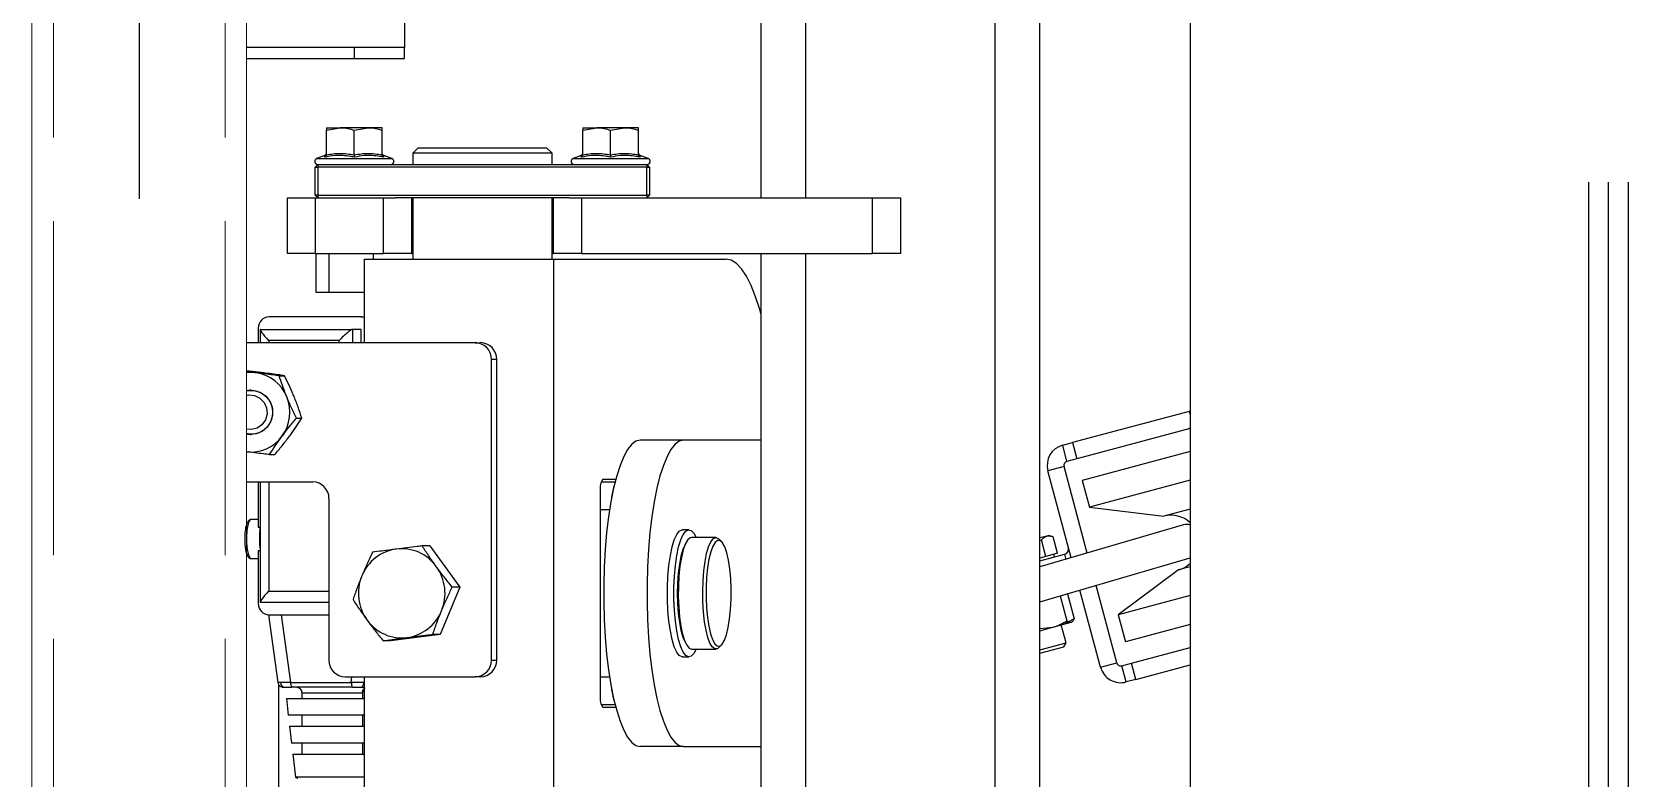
# Model space of a CAD drawing. Header units: centimetres. Extents: x 470464 to 524273, y 49611 to 59074.
# Drawn here: x 490415.19 to 490443.83, y 55507.56 to 55520.96 of the extents above; entities that cross this region are included whole.
import ezdxf

# ---------------------------------------------------------------- set-up
doc = ezdxf.new("R2010")
doc.units = ezdxf.units.CM
doc.header["$MEASUREMENT"] = 0
for name, pattern in [('ACAD_ISO02W100', [15, 12, -3]), ('CENTER', [50.8, 31.75, -6.35, 6.35, -6.35]), ('DASHED', [19.05, 12.7, -6.35])]:
    doc.linetypes.add(name, pattern=pattern)
doc.layers.add('AAA_GÖRÜNMEZ', color=6, linetype='ACAD_ISO02W100', lineweight=9)
doc.layers.add('AAA_LEVHA', color=255, linetype='Continuous', lineweight=20)
doc.layers.add('EKSEN', color=2, linetype='CENTER')
doc.layers.add('vinç', color=7, linetype='Continuous')

# ---------------------------------------------------------------- blocks, each defined once
blk = doc.blocks.new('dghjjkfg')
at = {"color": 2, "linetype": 'DASHED', "ltscale": 10}
for p, q in [((-37260.31, 57022.9), (-30500.31, 57022.9)), ((-37260.31, 57015.8), (-30500.31, 57015.8))]:
    blk.add_line(p, q, dxfattribs=at)
at = {"color": 2, "linetype": 'CENTER', "ltscale": 5}
blk.add_line((-37260.31, 57019.35), (-30500.31, 57019.35), dxfattribs=at)
at = {"color": 2}
blk.add_line((-37260.31, 56944.35), (-30500.31, 56944.35), dxfattribs=at)
blk = doc.blocks.new('JKKÖGÖ')
at = {"color": 2, "linetype": 'Continuous', "lineweight": 25}
for p, q in [((-34171.2, 51389.35), (-34171.15, 51389.17)), ((-34171.15, 51389.17), (-34170.5, 51389.35)), ((-34171.15, 51389.17), (-34165.54, 51368.21)), ((-34168.09, 51389.35), (-34162.64, 51368.98)), ((-34163.95, 51389.35), (-34158.76, 51369.97)), ((-34158.78, 51389.35), (-34153.93, 51371.27)), ((-34153.6, 51389.35), (-34152.34, 51384.63)), ((-34136.95, 51362.35), (-34144.87, 51389.35)), ((-34143.25, 51389.35), (-34142.68, 51387.22)), ((-34138.07, 51389.35), (-34134.61, 51376.44)), ((-34132.9, 51389.35), (-34129.78, 51377.74)), ((-34125.93, 51378.82), (-34128.75, 51389.35)), ((-34123.03, 51379.59), (-34125.65, 51389.35)), ((-34150.76, 51388.13), (-34143.21, 51362.35)), ((-34142.68, 51387.22), (-34134.61, 51376.44)), ((-34153.93, 51371.27), (-34152.34, 51384.63)), ((-34134.61, 51376.44), (-34129.78, 51377.74)), ((-34123.03, 51379.59), (-34125.93, 51378.82)), ((-34125.46, 51377.07), (-34125.93, 51378.82)), ((-34122.57, 51377.85), (-34125.46, 51377.07)), ((-34123.03, 51379.59), (-34122.57, 51377.85)), ((-34125.98, 51376.17), (-34139.91, 51372.44)), ((-34125.21, 51373.27), (-34125.98, 51376.17)), ((-34125.21, 51373.27), (-34139.07, 51369.56)), ((-34165.54, 51368.21), (-34162.64, 51368.98)), ((-34162.64, 51368.98), (-34162.17, 51367.23)), ((-34145.71, 51370.88), (-34161.27, 51366.71)), ((-34158.76, 51369.97), (-34153.93, 51371.27)), ((-34138.99, 51369.58), (-34139.06, 51369.55)), ((-34138.41, 51367.32), (-34133.89, 51368.53)), ((-34133.89, 51368.53), (-34132.91, 51366.62)), ((-34165.07, 51366.46), (-34165.54, 51368.21)), ((-34162.17, 51367.23), (-34165.07, 51366.46)), ((-34161.27, 51366.71), (-34160.49, 51363.81)), ((-34144.86, 51368), (-34160.49, 51363.81)), ((-34145.49, 51366.8), (-34144.58, 51367.04)), ((-34144.3, 51362.35), (-34145.49, 51366.8)), ((-34138.03, 51366.03), (-34133.54, 51367.23)), ((-34133.32, 51368.13), (-34133.43, 51368.24)), ((-34132.39, 51364.67), (-34133.28, 51367.99)), ((-34129.57, 51367.06), (-34132.8, 51366.19)), ((-34128.89, 51366.67), (-34129.57, 51367.06)), ((-34128.31, 51362.35), (-34129.57, 51367.06)), ((-34127.73, 51362.35), (-34128.89, 51366.67)), ((-34148.75, 51364.4), (-34148.87, 51363.96)), ((-34148.87, 51363.96), (-34148.77, 51363.6)), ((-34148.77, 51363.6), (-34148.44, 51362.35)), ((-34145.67, 51365.56), (-34148.62, 51364.77)), ((-34145.11, 51363.46), (-34148.06, 51362.67)), ((-34145.67, 51365.56), (-34145.39, 51364.51)), ((-34145, 51364.99), (-34145.49, 51364.87)), ((-34145.39, 51364.51), (-34145.11, 51363.46)), ((-34145.11, 51363.46), (-34144.81, 51362.35)), ((-34132.15, 51362.35), (-34132.39, 51364.67)), ((-34131.77, 51362.35), (-34132.39, 51364.67)), ((-33944.98, 51362.35), (-34259.48, 51362.35)), ((-34148.03, 51362.35), (-34148.06, 51362.67)), ((-33944.98, 51354.35), (-34259.48, 51354.35)), ((-34209.48, 51337.35), (-34199.48, 51337.35)), ((-34209.48, 51332.35), (-34209.48, 51337.35)), ((-34199.48, 51337.35), (-34199.48, 51332.35)), ((-34199.48, 51332.35), (-34209.48, 51332.35)), ((-34209.48, 51280.1), (-34209.48, 51332.35)), ((-34199.48, 51280.1), (-34199.48, 51332.35)), ((-34209.48, 51320.35), (-34259.48, 51320.35)), ((-34077.48, 51320.35), (-34199.48, 51320.35)), ((-34209.48, 51312.35), (-34259.48, 51312.35)), ((-34091.42, 51312.35), (-34199.48, 51312.35)), ((-34165.98, 51312.35), (-34165.98, 51298.41)), ((-34110.98, 51298.41), (-34110.98, 51312.35)), ((-34198.48, 51275.19), (-34198.48, 51306.07)), ((-34148.48, 51304.24), (-34148.48, 51299.87)), ((-34147.7, 51305.28), (-34148.18, 51304.82)), ((-34128.79, 51304.82), (-34129.27, 51305.28)), ((-34128.48, 51299.87), (-34128.48, 51304.24)), ((-34165.98, 51298.41), (-34165.98, 51290.64)), ((-34149.89, 51299.41), (-34149.89, 51298.25)), ((-34127.08, 51298.25), (-34127.08, 51299.41)), ((-34110.98, 51298.41), (-34110.98, 51290.64)), ((-34216.55, 51292.09), (-34217.08, 51290.64)), ((-34216.55, 51278.61), (-34216.55, 51292.09)), ((-34215.48, 51291.85), (-34214.98, 51292.35)), ((-34215.48, 51291.85), (-34215.48, 51291.9)), ((-34215.48, 51291.85), (-34214.98, 51291.85)), ((-34215.48, 51286.16), (-34215.48, 51291.85)), ((-34214.98, 51291.85), (-34214.98, 51292.35)), ((-34214.98, 51292.35), (-34209.98, 51292.35)), ((-34214.98, 51291.85), (-34214.98, 51232.85)), ((-34209.98, 51291.85), (-34214.98, 51291.85)), ((-34209.98, 51292.35), (-34209.48, 51291.85)), ((-34209.98, 51292.35), (-34209.98, 51291.85)), ((-34209.98, 51291.85), (-34209.48, 51291.85)), ((-34209.98, 51232.85), (-34209.98, 51291.85)), ((-34222.08, 51290.35), (-34222.08, 51287.85)), ((-34217.2, 51290.35), (-34221.64, 51290.35)), ((-34217.01, 51290.62), (-34217.02, 51290.62)), ((-34222.08, 51287.85), (-34222.08, 51282.85)), ((-34221.64, 51285.35), (-34222.08, 51287.85)), ((-34215.48, 51284.54), (-34215.48, 51286.16)), ((-34158.98, 51283.98), (-34158.98, 51286.29)), ((-34158.48, 51283.67), (-34158.48, 51286.16)), ((-34118.48, 51286.16), (-34118.48, 51283.67)), ((-34117.98, 51286.29), (-34117.98, 51283.98)), ((-34221.64, 51280.35), (-34222.08, 51282.85)), ((-34222.08, 51280.35), (-34222.08, 51282.85)), ((-34217.2, 51285.35), (-34221.64, 51285.35)), ((-34215.48, 51240.16), (-34215.48, 51284.54)), ((-34119.98, 51283.51), (-34156.98, 51283.51)), ((-34153.48, 51285.17), (-34153.48, 51283.51)), ((-34123.48, 51283.51), (-34123.48, 51285.17)), ((-34217.2, 51280.35), (-34221.64, 51280.35)), ((-34217.08, 51280.06), (-34216.55, 51278.61)), ((-34217.01, 51280.08), (-34217.02, 51280.08)), ((-34209.48, 51280.1), (-34199.48, 51280.1)), ((-34209.48, 51277.92), (-34209.48, 51280.1)), ((-34199.48, 51280.1), (-34199.48, 51275.1)), ((-34209.48, 51277.92), (-34209.48, 51246.78)), ((-34217.48, 51274.85), (-34218.48, 51273.85)), ((-34215.48, 51274.85), (-34217.48, 51274.85)), ((-34217.48, 51274.85), (-34217.48, 51249.85)), ((-34199.48, 51275.1), (-34209.48, 51275.1)), ((-34198.48, 51274.85), (-34209.48, 51274.85)), ((-34199.48, 51274.85), (-34199.48, 51275.1)), ((-34198.48, 51241.19), (-34198.48, 51275.19)), ((-34078.48, 51275.19), (-34198.48, 51275.19)), ((-34218.48, 51250.85), (-34218.48, 51273.85)), ((-34180.48, 51264.91), (-34180.48, 51263.96)), ((-34126.48, 51264.91), (-34180.48, 51264.91)), ((-34126.48, 51263.96), (-34180.48, 51263.96)), ((-34126.48, 51263.96), (-34126.48, 51264.91)), ((-34183.48, 51261.05), (-34183.48, 51262)), ((-34183.48, 51261.05), (-34183.48, 51220.03)), ((-34123.48, 51262), (-34123.48, 51261.05)), ((-34123.48, 51237.73), (-34123.48, 51261.05)), ((-34146.99, 51252.9), (-34139.61, 51258.3)), ((-34139.61, 51258.3), (-34139.61, 51256.95)), ((-34139.61, 51258.3), (-34131.11, 51254.79)), ((-34131.11, 51254.79), (-34131.11, 51253.44)), ((-34131.11, 51254.79), (-34129.98, 51245.88)), ((-34146.99, 51252.9), (-34146.99, 51251.55)), ((-34234.48, 51248.35), (-34236.48, 51248.35)), ((-34236.48, 51248.35), (-34236.48, 51220.03)), ((-34234.48, 51239.35), (-34234.48, 51248.35)), ((-34218.48, 51250.85), (-34217.48, 51249.85)), ((-34217.48, 51249.85), (-34215.48, 51249.85)), ((-34209.48, 51249.85), (-34198.48, 51249.85)), ((-34209.48, 51249.6), (-34199.48, 51249.6)), ((-34199.48, 51249.6), (-34199.48, 51249.85)), ((-34199.48, 51249.6), (-34199.48, 51244.6)), ((-34216.55, 51246.09), (-34217.08, 51244.64)), ((-34216.55, 51232.61), (-34216.55, 51246.09)), ((-34209.48, 51244.6), (-34209.48, 51246.78)), ((-34129.98, 51245.88), (-34129.98, 51244.53)), ((-34222.08, 51244.35), (-34222.08, 51241.85)), ((-34217.2, 51244.35), (-34221.64, 51244.35)), ((-34217.01, 51244.62), (-34217.02, 51244.62)), ((-34199.48, 51244.6), (-34209.48, 51244.6)), ((-34209.48, 51232.35), (-34209.48, 51244.6)), ((-34199.48, 51232.35), (-34199.48, 51244.6)), ((-34198.48, 51242.79), (-34199.48, 51242.79)), ((-34221.64, 51239.35), (-34222.08, 51241.85)), ((-34222.08, 51241.85), (-34222.08, 51236.85)), ((-34215.48, 51238.54), (-34215.48, 51240.16)), ((-34183.48, 51241.19), (-34198.48, 51241.19)), ((-34192.48, 51241.19), (-34192.48, 51234.85)), ((-34188.11, 51240.59), (-34188.11, 51241.19)), ((-34188.11, 51240.59), (-34188.11, 51224.07)), ((-34185.86, 51240.59), (-34185.86, 51239.04)), ((-34183.48, 51240.59), (-34185.86, 51240.59)), ((-34078.48, 51241.19), (-34123.48, 51241.19)), ((-34119.61, 51240.92), (-34120.61, 51240.92)), ((-34120.61, 51240.76), (-34120.61, 51240.92)), ((-34120.61, 51229.92), (-34120.61, 51240.76)), ((-34119.61, 51227.17), (-34119.61, 51241.19)), ((-34116.61, 51241.19), (-34116.61, 51227.52)), ((-34114.61, 51240.92), (-34116.61, 51240.92)), ((-34114.61, 51233.6), (-34114.61, 51241.19)), ((-34111.61, 51241.19), (-34111.61, 51233.68)), ((-34109.61, 51240.92), (-34111.61, 51240.92)), ((-34109.61, 51233.73), (-34109.61, 51241.19)), ((-34105.49, 51241.19), (-34105.49, 51228.81)), ((-34236.48, 51239.35), (-34234.48, 51239.35)), ((-34234.48, 51220.03), (-34234.48, 51239.35)), ((-34221.64, 51234.35), (-34222.08, 51236.85)), ((-34222.08, 51234.35), (-34222.08, 51236.85)), ((-34217.2, 51239.35), (-34221.64, 51239.35)), ((-34215.48, 51232.85), (-34215.48, 51238.54)), ((-34185.86, 51222.53), (-34185.86, 51239.04)), ((-34185.86, 51239.04), (-34183.48, 51239.04)), ((-34122.49, 51238.82), (-34123.48, 51238.91)), ((-34122.49, 51227.93), (-34122.49, 51238.82)), ((-34121.61, 51239.06), (-34121.61, 51228.17)), ((-34217.2, 51234.35), (-34221.64, 51234.35)), ((-34217.08, 51234.06), (-34216.55, 51232.61)), ((-34217.01, 51234.08), (-34217.02, 51234.08)), ((-34192.48, 51234.85), (-34199.48, 51234.85)), ((-34192.48, 51234.85), (-34192.48, 51232.55)), ((-34183.86, 51236.62), (-34183.86, 51224)), ((-34183.48, 51236.62), (-34183.86, 51236.62)), ((-34155.48, 51234.82), (-34126.48, 51234.82)), ((-34138.86, 51224), (-34138.86, 51234.82)), ((-34136.86, 51234.82), (-34136.86, 51222.53)), ((-34134.61, 51224.07), (-34134.61, 51234.82)), ((-34215.48, 51232.8), (-34215.48, 51232.85)), ((-34215.48, 51232.85), (-34214.98, 51232.85)), ((-34214.98, 51232.35), (-34215.48, 51232.85)), ((-34214.98, 51232.85), (-34209.98, 51232.85)), ((-34214.98, 51232.35), (-34214.98, 51232.85)), ((-34209.98, 51232.35), (-34214.98, 51232.35)), ((-34209.98, 51232.85), (-34209.48, 51232.85)), ((-34209.98, 51232.85), (-34209.98, 51232.35)), ((-34209.48, 51232.85), (-34209.98, 51232.35)), ((-34209.48, 51232.35), (-34199.48, 51232.35)), ((-34209.48, 51227.35), (-34209.48, 51232.35)), ((-34192.48, 51232.55), (-34199.48, 51232.55)), ((-34199.48, 51232.35), (-34199.48, 51227.35)), ((-34158.48, 51220.03), (-34158.48, 51231.9)), ((-34114.61, 51227.75), (-34114.61, 51233.6)), ((-34111.61, 51233.68), (-34111.61, 51228.1)), ((-34109.61, 51228.33), (-34109.61, 51233.73)), ((-34169.95, 51228.99), (-34169.95, 51229.94)), ((-34120.61, 51229.92), (-34119.61, 51229.92)), ((-34116.61, 51229.92), (-34114.61, 51229.92)), ((-34111.61, 51229.92), (-34109.61, 51229.92)), ((-34109.61, 51228.33), (-34105.49, 51228.81)), ((-34199.48, 51227.35), (-34209.48, 51227.35)), ((-34177.55, 51225.89), (-34177.55, 51226.84)), ((-34134.61, 51226.22), (-34122.49, 51227.93)), ((-34134.61, 51223.95), (-34122.47, 51225.66)), ((-34080.27, 51225.85), (-34122.02, 51225.85)), ((-34119.61, 51227.17), (-34116.61, 51227.52)), ((-34114.61, 51227.75), (-34111.61, 51228.1)), ((-34185.8, 51222.47), (-34183.48, 51222.47)), ((-34183.86, 51224), (-34183.48, 51224)), ((-34163.39, 51224.15), (-34163.39, 51225.1)), ((-34158.48, 51224), (-34138.86, 51224)), ((-34158.48, 51222.47), (-34136.92, 51222.47)), ((-34150.36, 51222.13), (-34150.36, 51222.47)), ((-34149.76, 51222.42), (-34150.14, 51222.47)), ((-34146.11, 51222.47), (-34146.11, 51222.13)), ((-34186.11, 51222.13), (-34183.48, 51222.13)), ((-34174.95, 51220.87), (-34174.95, 51220.86)), ((-34167.02, 51220.86), (-34167.02, 51220.87)), ((-34158.48, 51222.13), (-34150.36, 51222.13)), ((-34151.73, 51222.13), (-34151.73, 51220.84)), ((-34146.11, 51222.13), (-34136.61, 51222.13)), ((-34144.73, 51220.84), (-34144.73, 51222.13))]:
    blk.add_line(p, q, dxfattribs=at)
at = {"color": 2, "linetype": 'Continuous', "lineweight": 25, "flags": 128}
for points in [[(-34188.52, 51312.35), (-34189.41, 51312.1), (-34191.74, 51311.35), (-34193.76, 51310.55), (-34195.44, 51309.71), (-34196.76, 51308.83), (-34197.72, 51307.93), (-34198.29, 51307.01), (-34198.48, 51306.07)], [(-34132.36, 51306.45), (-34133.89, 51306.7), (-34135.6, 51306.88), (-34137.42, 51306.97), (-34139.28, 51306.98), (-34141.12, 51306.9), (-34142.85, 51306.73), (-34144.41, 51306.49), (-34145.74, 51306.18), (-34146.8, 51305.82), (-34147.54, 51305.41), (-34147.93, 51304.98), (-34147.95, 51304.54), (-34147.61, 51304.1), (-34146.92, 51303.69), (-34145.91, 51303.32), (-34144.61, 51303), (-34143.08, 51302.75), (-34141.37, 51302.58), (-34139.55, 51302.48), (-34137.69, 51302.48), (-34135.85, 51302.56), (-34134.12, 51302.72), (-34132.56, 51302.96), (-34131.23, 51303.27), (-34130.17, 51303.64), (-34129.43, 51304.04), (-34129.04, 51304.47), (-34129.02, 51304.92), (-34129.36, 51305.35), (-34130.05, 51305.76), (-34131.06, 51306.13), (-34132.36, 51306.45)], [(-34128.79, 51304.82), (-34128.54, 51304.5), (-34128.52, 51304.05), (-34128.85, 51303.6), (-34129.54, 51303.18), (-34130.55, 51302.8), (-34131.84, 51302.47), (-34133.37, 51302.2), (-34135.09, 51302.01), (-34136.94, 51301.89), (-34138.83, 51301.87), (-34140.72, 51301.93), (-34142.52, 51302.07), (-34144.18, 51302.29), (-34145.63, 51302.58), (-34146.83, 51302.93), (-34147.72, 51303.33), (-34148.28, 51303.76), (-34148.48, 51304.21), (-34148.33, 51304.66), (-34148.18, 51304.82)], [(-34128.48, 51300.72), (-34127.71, 51300.3), (-34127.21, 51299.83), (-34127.09, 51299.34), (-34127.33, 51298.85), (-34127.94, 51298.38), (-34128.9, 51297.95), (-34130.17, 51297.56), (-34131.72, 51297.23), (-34133.49, 51296.98), (-34135.42, 51296.8), (-34137.45, 51296.72), (-34139.52, 51296.72), (-34141.55, 51296.8), (-34143.48, 51296.98), (-34145.25, 51297.23), (-34146.8, 51297.56), (-34148.07, 51297.95), (-34149.03, 51298.38), (-34149.64, 51298.85), (-34149.88, 51299.34), (-34149.76, 51299.83), (-34149.26, 51300.3), (-34148.48, 51300.72)], [(-34148.48, 51299.87), (-34148.43, 51299.61), (-34148.04, 51299.17), (-34147.31, 51298.75), (-34146.27, 51298.38), (-34144.94, 51298.06)], [(-34144.94, 51298.06), (-34143.37, 51297.8), (-34141.63, 51297.62), (-34139.78, 51297.51), (-34137.88, 51297.5), (-34136, 51297.57), (-34134.21, 51297.72), (-34132.58, 51297.95), (-34131.16, 51298.25), (-34130, 51298.61), (-34129.15, 51299.02), (-34128.64, 51299.45), (-34128.48, 51299.87)], [(-34165.98, 51298.41), (-34165.8, 51297.66), (-34165.24, 51296.91), (-34164.33, 51296.18), (-34163.06, 51295.48), (-34161.46, 51294.82), (-34159.55, 51294.21), (-34157.36, 51293.66), (-34154.91, 51293.17), (-34152.23, 51292.76), (-34149.38, 51292.41), (-34146.37, 51292.15), (-34143.26, 51291.98), (-34140.08, 51291.89), (-34136.89, 51291.89), (-34133.71, 51291.98), (-34130.6, 51292.15), (-34127.59, 51292.41), (-34124.73, 51292.76), (-34122.06, 51293.17), (-34119.61, 51293.66), (-34117.42, 51294.21), (-34115.51, 51294.82), (-34113.91, 51295.48), (-34112.64, 51296.18), (-34111.73, 51296.91), (-34111.17, 51297.66), (-34110.98, 51298.41)], [(-34127.08, 51298.25), (-34127.09, 51298.17), (-34127.33, 51297.68), (-34127.94, 51297.21), (-34128.9, 51296.78), (-34130.17, 51296.39), (-34131.72, 51296.07), (-34133.49, 51295.81), (-34135.42, 51295.64), (-34137.45, 51295.55), (-34139.52, 51295.55), (-34141.55, 51295.64), (-34143.48, 51295.81), (-34145.25, 51296.07), (-34146.8, 51296.39), (-34148.07, 51296.78), (-34149.03, 51297.21), (-34149.64, 51297.68), (-34149.88, 51298.17), (-34149.89, 51298.25)], [(-34147.37, 51298.78), (-34147.23, 51298.7), (-34146.35, 51298.31), (-34145.17, 51297.97), (-34143.73, 51297.7), (-34142.1, 51297.49), (-34140.33, 51297.37), (-34138.48, 51297.32), (-34136.64, 51297.37), (-34134.87, 51297.49), (-34133.24, 51297.7), (-34131.8, 51297.97), (-34130.62, 51298.31), (-34129.74, 51298.7), (-34129.6, 51298.78)], [(-34165.98, 51290.64), (-34165.8, 51289.88), (-34165.24, 51289.14), (-34164.33, 51288.41), (-34163.06, 51287.71), (-34161.46, 51287.05), (-34159.55, 51286.44), (-34157.36, 51285.89), (-34154.91, 51285.4), (-34152.23, 51284.98), (-34149.38, 51284.64), (-34146.37, 51284.38), (-34143.26, 51284.21), (-34140.08, 51284.12), (-34136.89, 51284.12), (-34133.71, 51284.21), (-34130.6, 51284.38), (-34127.59, 51284.64), (-34124.73, 51284.98), (-34122.06, 51285.4), (-34119.61, 51285.89), (-34117.42, 51286.44), (-34115.51, 51287.05), (-34113.91, 51287.71), (-34112.64, 51288.41), (-34111.73, 51289.14), (-34111.17, 51289.88), (-34110.98, 51290.64)], [(-34188.01, 51241.19), (-34188.07, 51240.96), (-34188.11, 51240.59)], [(-34121.61, 51240.56), (-34121.63, 51240.65), (-34121.67, 51240.74), (-34121.75, 51240.82), (-34121.85, 51240.9), (-34121.97, 51240.96), (-34122.12, 51241.02), (-34122.28, 51241.05), (-34122.45, 51241.08)], [(-34121.66, 51226.4), (-34121.63, 51226.53), (-34121.61, 51226.71)], [(-34174.81, 51220.03), (-34174.94, 51220.57), (-34174.86, 51221.72), (-34174.43, 51222.79), (-34173.69, 51223.69), (-34172.72, 51224.34), (-34171.59, 51224.68), (-34170.41, 51224.68), (-34169.27, 51224.35), (-34168.29, 51223.7), (-34167.55, 51222.81), (-34167.12, 51221.74), (-34167.03, 51220.59), (-34167.16, 51220.03)], [(-34174.92, 51221.35), (-34174.6, 51222.45), (-34173.96, 51223.42), (-34173.05, 51224.16), (-34171.96, 51224.6), (-34170.78, 51224.71), (-34169.62, 51224.48), (-34168.58, 51223.93), (-34167.76, 51223.11), (-34167.22, 51222.09), (-34167.02, 51220.96), (-34167.14, 51220.03)], [(-34174, 51220.03), (-34174.1, 51220.43), (-34174, 51221.48), (-34173.53, 51222.44), (-34172.76, 51223.18), (-34171.77, 51223.61), (-34170.68, 51223.7), (-34169.64, 51223.41), (-34168.75, 51222.8), (-34168.14, 51221.93), (-34167.87, 51220.91), (-34167.95, 51220.03)], [(-34174.84, 51220.03), (-34174.89, 51220.2), (-34174.92, 51221.35)], [(-34151.73, 51220.84), (-34151.71, 51220.73), (-34151.37, 51220.47), (-34150.7, 51220.25), (-34149.76, 51220.09)], [(-34149.76, 51220.09), (-34148.65, 51220.01), (-34147.5, 51220.02), (-34146.43, 51220.13), (-34145.55, 51220.3), (-34144.97, 51220.54), (-34144.74, 51220.81), (-34144.73, 51220.84)]]:
    blk.add_lwpolyline(points, dxfattribs=at)
at = {"color": 2, "linetype": 'Continuous', "lineweight": 25}
for centre, radius, start, end in [((-34147.51, 51385.93), 5, 136.8412, 195), ((-34148.4, 51388.81), 2.46, 167.3576, 196.0072), ((-34147.51, 51385.93), 5, 15, 43.1588), ((-34126.18, 51376.88), 3.74, 285, 15), ((-34126.18, 51376.88), 0.737, 285, 15), ((-34161.46, 51367.42), 3.74, 195, 285), ((-34161.46, 51367.42), 0.737, 195, 285), ((-34146.45, 51366.54), 1, 15, 105), ((-34216.03, 51291.9), 0.55, 0, 160), ((-34217.46, 51290.75), 0.4, 276.9238, 344.4452), ((-34154.87, 51294.14), 8.66, 250.2605, 266.1221), ((-34122.1, 51294.14), 8.66, 273.8779, 289.7395), ((-34157.46, 51285.97), 2.51, 232.4207, 280.8519), ((-34119.51, 51285.97), 2.51, 259.1481, 307.5793), ((-34217.46, 51279.95), 0.4, 16.3504, 83.1033), ((-34216.03, 51278.8), 0.55, 200, 0), ((-34180.53, 51261.95), 2.96, 89.1801, 179.1559), ((-34180.53, 51261), 2.96, 89.1801, 179.1559), ((-34126.44, 51261.95), 2.96, 0.8441, 90.8199), ((-34126.44, 51261), 2.96, 0.8441, 90.8199), ((-34138.81, 51247.85), 7.68, 125.8227, 186.9503), ((-34138.48, 51247.45), 8.19, 67.5738, 126.0123), ((-34138.28, 51247.79), 7.8, 7.5788, 68.0095), ((-34138.16, 51247.89), 7.68, 305.8227, 6.9503), ((-34216.03, 51245.9), 0.55, 0, 160), ((-34138.69, 51247.95), 7.8, 187.5788, 248.0095), ((-34217.46, 51244.75), 0.4, 276.9238, 344.4452), ((-34138.49, 51248.29), 8.19, 247.5738, 306.0123), ((-34126.44, 51237.78), 2.96, 269.1801, 359.1559), ((-34217.46, 51233.95), 0.4, 16.3504, 83.1033), ((-34155.53, 51231.86), 2.96, 89.1801, 179.1559), ((-34216.03, 51232.8), 0.55, 200, 0), ((-34171.17, 51220.79), 6.96, 111.7738, 172.1922), ((-34170.99, 51220.49), 7.31, 53.7713, 112.2127), ((-34170.7, 51220.85), 6.85, 353.17, 53.9563), ((-34122.31, 51229.01), 1.09, 260.1709, 309.7159), ((-34122.52, 51227), 0.908, 274.3272, 356.0978), ((-34186.14, 51224.1), 1.97, 180.8441, 270.8199), ((-34148.24, 51235.65), 13.32, 263.4607, 278.2334), ((-34136.58, 51224.1), 1.97, 269.1801, 359.1559), ((-34171.27, 51220.88), 6.85, 172.8194, 187.0763), ((-34170.98, 51220.96), 3.97, 181.2448, 193.4173), ((-34170.98, 51220.96), 3.97, 346.5827, 358.7552)]:
    blk.add_arc(centre, radius, start, end, dxfattribs=at)
for centre, major_axis, ratio, start_param, end_param in [((-34167.29, 51389.18), (0.97, -3.61), 0.197131, 4.613894, 4.712389), ((-34183.86, 51237.1), (1.99, -1.99), 0.120507, 3.261521, 4.832318), ((-34183.86, 51224.47), (-1.99, -1.99), 0.120507, 6.163257, 7.734053), ((-34138.86, 51224.47), (1.99, -1.99), 0.120507, 4.832318, 6.403114)]:
    blk.add_ellipse(centre, major_axis=major_axis, ratio=ratio, start_param=start_param, end_param=end_param, dxfattribs=at)
for points, knots in [([(-34133.28, 51367.99), (-34133.3, 51368.05), (-34133.39, 51368.26), (-34133.68, 51368.42), (-34133.89, 51368.53)], [0, 0, 0, 0, 0.2686336, 1, 1, 1, 1]), ([(-34133.54, 51367.23), (-34133.49, 51367.3), (-34133.29, 51367.58), (-34133.29, 51367.82), (-34133.28, 51367.99)], [0, 0, 0, 0, 0.257551, 1, 1, 1, 1]), ([(-34132.39, 51364.67), (-34132.41, 51364.74), (-34132.66, 51365.64), (-34133.11, 51366.46), (-34133.54, 51367.23)], [0, 0, 0, 0, 0.070201, 1, 1, 1, 1]), ([(-34148.77, 51363.6), (-34148.79, 51363.9), (-34148.82, 51364.27), (-34148.66, 51364.68), (-34148.62, 51364.77)], [0, 0, 0, 0, 0.788999, 1, 1, 1, 1]), ([(-34148.06, 51362.67), (-34148.31, 51362.89), (-34148.63, 51363.17), (-34148.75, 51363.52), (-34148.77, 51363.6)], [0, 0, 0, 0, 0.7681507, 1, 1, 1, 1]), ([(-34222.08, 51287.85), (-34222.08, 51287.91), (-34222.08, 51288.75), (-34221.85, 51289.58), (-34221.64, 51290.35)], [0, 0, 0, 0, 0.0702006, 1, 1, 1, 1]), ([(-34221.64, 51290.35), (-34221.82, 51290.35), (-34222.06, 51290.35), (-34222.08, 51290.35), (-34222.08, 51290.35)], [0, 0, 0, 0, 0.768151, 1, 1, 1, 1]), ([(-34217.2, 51285.35), (-34217.33, 51286.17), (-34217.6, 51287.84), (-34217.33, 51289.5), (-34217.2, 51290.35)], [0, 0, 0, 0, 0.492244, 1, 1, 1, 1]), ([(-34216.78, 51290.63), (-34216.79, 51290.63), (-34216.8, 51290.59), (-34216.85, 51290.51), (-34216.95, 51290.42), (-34217.07, 51290.36), (-34217.16, 51290.35), (-34217.2, 51290.35)], [0, 0, 0, 0, 0.007503, 0.267778, 0.528749, 0.76389, 1, 1, 1, 1]), ([(-34216.78, 51290.63), (-34216.83, 51290.4), (-34217.06, 51289.25), (-34217.17, 51287.46), (-34216.9, 51285.95), (-34216.78, 51285.35)], [0, 0, 0, 0, 0.130523, 0.655233, 1, 1, 1, 1]), ([(-34217.02, 51290.62), (-34217.04, 51290.62), (-34217.1, 51290.61), (-34216.92, 51290.62), (-34216.78, 51290.63)], [0, 0, 0, 0, 0.2553749, 1, 1, 1, 1]), ([(-34222.08, 51282.85), (-34222.08, 51282.91), (-34222.08, 51283.75), (-34221.85, 51284.58), (-34221.64, 51285.35)], [0, 0, 0, 0, 0.0702006, 1, 1, 1, 1]), ([(-34217.2, 51280.35), (-34217.33, 51281.17), (-34217.6, 51282.84), (-34217.33, 51284.5), (-34217.2, 51285.35)], [0, 0, 0, 0, 0.4922436, 1, 1, 1, 1]), ([(-34217.2, 51285.35), (-34217.16, 51285.35), (-34217.07, 51285.35), (-34216.95, 51285.35), (-34216.85, 51285.35), (-34216.8, 51285.35), (-34216.79, 51285.35), (-34216.78, 51285.35)], [0, 0, 0, 0, 0.23611, 0.471251, 0.732222, 0.992497, 1, 1, 1, 1]), ([(-34216.78, 51285.35), (-34216.83, 51285.12), (-34217.06, 51283.99), (-34217.17, 51282.2), (-34216.9, 51280.67), (-34216.78, 51280.07)], [0, 0, 0, 0, 0.130523, 0.655233, 1, 1, 1, 1]), ([(-34222.08, 51280.35), (-34222.08, 51280.35), (-34222.06, 51280.35), (-34221.82, 51280.35), (-34221.64, 51280.35)], [0, 0, 0, 0, 0.231849, 1, 1, 1, 1]), ([(-34217.2, 51280.35), (-34217.16, 51280.34), (-34217.07, 51280.34), (-34216.95, 51280.27), (-34216.85, 51280.19), (-34216.8, 51280.11), (-34216.79, 51280.07), (-34216.78, 51280.07)], [0, 0, 0, 0, 0.23611, 0.471251, 0.732222, 0.992497, 1, 1, 1, 1]), ([(-34216.78, 51280.07), (-34216.83, 51280.07), (-34217.02, 51280.08), (-34217.02, 51280.08), (-34217.01, 51280.08)], [0, 0, 0, 0, 0.26105, 1, 1, 1, 1]), ([(-34139.61, 51256.95), (-34140.21, 51256.46), (-34141.42, 51255.48), (-34142.67, 51254.55), (-34143.3, 51254.08)], [0, 0, 0, 0, 0.495458, 1, 1, 1, 1]), ([(-34135.36, 51255.02), (-34135.46, 51255.06), (-34136.22, 51255.38), (-34137.66, 51256.01), (-34138.96, 51256.63), (-34139.61, 51256.95)], [0, 0, 0, 0, 0.070086, 0.530782, 1, 1, 1, 1]), ([(-34143.3, 51254.08), (-34143.39, 51254.01), (-34144.05, 51253.53), (-34145.3, 51252.65), (-34146.42, 51251.92), (-34146.99, 51251.55)], [0, 0, 0, 0, 0.070086, 0.530782, 1, 1, 1, 1]), ([(-34131.11, 51253.44), (-34131.8, 51253.68), (-34133.19, 51254.15), (-34134.63, 51254.73), (-34135.36, 51255.02)], [0, 0, 0, 0, 0.495458, 1, 1, 1, 1]), ([(-34146.99, 51251.55), (-34146.95, 51251.25), (-34146.77, 51249.7), (-34146.58, 51248.17), (-34146.43, 51246.92)], [0, 0, 0, 0, 0.1886965, 1, 1, 1, 1]), ([(-34130.54, 51248.81), (-34130.7, 51250.06), (-34130.89, 51251.6), (-34131.07, 51253.15), (-34131.11, 51253.44)], [0, 0, 0, 0, 0.811304, 1, 1, 1, 1]), ([(-34242.26, 51248.35), (-34241.87, 51248.35), (-34241.09, 51248.35), (-34239.97, 51248.35), (-34238.95, 51248.35), (-34237.8, 51248.35), (-34236.72, 51248.35), (-34236.56, 51248.35), (-34236.48, 51248.35)], [0, 0, 0, 0, 0.125226, 0.250513, 0.375031, 0.500778, 0.749925, 1, 1, 1, 1]), ([(-34129.98, 51244.53), (-34130.13, 51245.62), (-34130.31, 51246.99), (-34130.5, 51248.49), (-34130.54, 51248.81)], [0, 0, 0, 0, 0.785622, 1, 1, 1, 1]), ([(-34146.43, 51246.92), (-34146.38, 51246.6), (-34146.19, 51245.1), (-34146.01, 51243.72), (-34145.86, 51242.64)], [0, 0, 0, 0, 0.214378, 1, 1, 1, 1]), ([(-34222.08, 51241.85), (-34222.08, 51241.91), (-34222.08, 51242.75), (-34221.85, 51243.58), (-34221.64, 51244.35)], [0, 0, 0, 0, 0.0702006, 1, 1, 1, 1]), ([(-34221.64, 51244.35), (-34221.82, 51244.35), (-34222.06, 51244.35), (-34222.08, 51244.35), (-34222.08, 51244.35)], [0, 0, 0, 0, 0.768151, 1, 1, 1, 1]), ([(-34217.2, 51239.35), (-34217.33, 51240.17), (-34217.6, 51241.84), (-34217.33, 51243.5), (-34217.2, 51244.35)], [0, 0, 0, 0, 0.492244, 1, 1, 1, 1]), ([(-34216.78, 51244.63), (-34216.79, 51244.63), (-34216.8, 51244.59), (-34216.85, 51244.51), (-34216.95, 51244.42), (-34217.07, 51244.36), (-34217.16, 51244.35), (-34217.2, 51244.35)], [0, 0, 0, 0, 0.007503, 0.267778, 0.528749, 0.76389, 1, 1, 1, 1]), ([(-34216.78, 51244.63), (-34216.83, 51244.4), (-34217.06, 51243.25), (-34217.17, 51241.46), (-34216.9, 51239.95), (-34216.78, 51239.35)], [0, 0, 0, 0, 0.130523, 0.655233, 1, 1, 1, 1]), ([(-34217.02, 51244.62), (-34217.04, 51244.62), (-34217.1, 51244.61), (-34216.92, 51244.62), (-34216.78, 51244.63)], [0, 0, 0, 0, 0.2553749, 1, 1, 1, 1]), ([(-34145.86, 51242.64), (-34145.17, 51242.31), (-34143.78, 51241.64), (-34142.34, 51241.03), (-34141.61, 51240.72)], [0, 0, 0, 0, 0.495458, 1, 1, 1, 1]), ([(-34133.67, 51241.66), (-34133.58, 51241.73), (-34132.92, 51242.21), (-34131.67, 51243.16), (-34130.55, 51244.07), (-34129.98, 51244.53)], [0, 0, 0, 0, 0.070086, 0.530782, 1, 1, 1, 1]), ([(-34141.61, 51240.72), (-34141.51, 51240.67), (-34140.75, 51240.36), (-34139.31, 51239.81), (-34138.01, 51239.36), (-34137.36, 51239.13)], [0, 0, 0, 0, 0.070086, 0.530782, 1, 1, 1, 1]), ([(-34137.36, 51239.13), (-34136.76, 51239.52), (-34135.55, 51240.31), (-34134.3, 51241.21), (-34133.67, 51241.66)], [0, 0, 0, 0, 0.495458, 1, 1, 1, 1]), ([(-34122.45, 51241.08), (-34122.45, 51240.72), (-34122.45, 51240), (-34122.48, 51239.22), (-34122.49, 51238.82)], [0, 0, 0, 0, 0.499598, 1, 1, 1, 1]), ([(-34121.61, 51240.56), (-34121.61, 51240.79), (-34121.61, 51241.04), (-34121.61, 51241.16), (-34121.61, 51241.17)], [0, 0, 0, 0, 0.897153, 1, 1, 1, 1]), ([(-34121.61, 51239.06), (-34121.61, 51239.32), (-34121.61, 51239.85), (-34121.61, 51240.32), (-34121.61, 51240.56)], [0, 0, 0, 0, 0.500903, 1, 1, 1, 1]), ([(-34120.61, 51240.92), (-34120.77, 51240.92), (-34120.99, 51240.94), (-34121.26, 51241.08), (-34121.38, 51241.18), (-34121.44, 51241.25), (-34121.46, 51241.3), (-34121.47, 51241.31)], [0, 0, 0, 0, 0.574333, 0.803088, 0.896491, 0.976198, 1, 1, 1, 1]), ([(-34121.46, 51241.26), (-34121.4, 51241.16), (-34121.27, 51240.96), (-34120.95, 51240.79), (-34120.72, 51240.77), (-34120.61, 51240.76)], [0, 0, 0, 0, 0.346994, 0.686214, 1, 1, 1, 1]), ([(-34222.08, 51236.85), (-34222.08, 51236.91), (-34222.08, 51237.75), (-34221.85, 51238.58), (-34221.64, 51239.35)], [0, 0, 0, 0, 0.0702006, 1, 1, 1, 1]), ([(-34217.2, 51234.35), (-34217.33, 51235.17), (-34217.6, 51236.84), (-34217.33, 51238.5), (-34217.2, 51239.35)], [0, 0, 0, 0, 0.492244, 1, 1, 1, 1]), ([(-34217.2, 51239.35), (-34217.16, 51239.35), (-34217.07, 51239.35), (-34216.95, 51239.35), (-34216.85, 51239.35), (-34216.8, 51239.35), (-34216.79, 51239.35), (-34216.78, 51239.35)], [0, 0, 0, 0, 0.23611, 0.471251, 0.732222, 0.992497, 1, 1, 1, 1]), ([(-34216.78, 51239.35), (-34216.83, 51239.12), (-34217.06, 51237.99), (-34217.17, 51236.2), (-34216.9, 51234.67), (-34216.78, 51234.07)], [0, 0, 0, 0, 0.130523, 0.655233, 1, 1, 1, 1]), ([(-34122.49, 51238.82), (-34122.38, 51238.83), (-34122.14, 51238.84), (-34121.85, 51238.9), (-34121.65, 51238.97), (-34121.62, 51239.03), (-34121.61, 51239.06)], [0, 0, 0, 0, 0.241549, 0.5, 0.758451, 1, 1, 1, 1]), ([(-34222.08, 51234.35), (-34222.08, 51234.35), (-34222.06, 51234.35), (-34221.82, 51234.35), (-34221.64, 51234.35)], [0, 0, 0, 0, 0.231849, 1, 1, 1, 1]), ([(-34217.2, 51234.35), (-34217.16, 51234.34), (-34217.07, 51234.34), (-34216.95, 51234.27), (-34216.85, 51234.19), (-34216.8, 51234.11), (-34216.79, 51234.07), (-34216.78, 51234.07)], [0, 0, 0, 0, 0.23611, 0.471251, 0.732222, 0.992497, 1, 1, 1, 1]), ([(-34216.78, 51234.07), (-34216.83, 51234.07), (-34217.02, 51234.08), (-34217.02, 51234.08), (-34217.01, 51234.08)], [0, 0, 0, 0, 0.26105, 1, 1, 1, 1]), ([(-34173.75, 51228.58), (-34173.88, 51228.53), (-34174.59, 51228.24), (-34175.88, 51227.66), (-34176.99, 51227.12), (-34177.55, 51226.84)], [0, 0, 0, 0, 0.102148, 0.545366, 1, 1, 1, 1]), ([(-34169.95, 51229.94), (-34170.56, 51229.75), (-34171.79, 51229.35), (-34173.09, 51228.84), (-34173.75, 51228.58)], [0, 0, 0, 0, 0.493234, 1, 1, 1, 1]), ([(-34169.95, 51228.99), (-34170.56, 51228.69), (-34171.79, 51228.08), (-34173.09, 51227.53), (-34173.75, 51227.26)], [0, 0, 0, 0, 0.493234, 1, 1, 1, 1]), ([(-34166.67, 51227.71), (-34166.78, 51227.8), (-34167.39, 51228.24), (-34168.51, 51229.02), (-34169.47, 51229.63), (-34169.95, 51229.94)], [0, 0, 0, 0, 0.102148, 0.545366, 1, 1, 1, 1]), ([(-34166.67, 51226.39), (-34166.78, 51226.47), (-34167.39, 51226.92), (-34168.51, 51227.79), (-34169.47, 51228.59), (-34169.95, 51228.99)], [0, 0, 0, 0, 0.102148, 0.545366, 1, 1, 1, 1]), ([(-34121.61, 51229.1), (-34121.6, 51229.2), (-34121.57, 51229.39), (-34121.34, 51229.69), (-34120.99, 51229.89), (-34120.73, 51229.91), (-34120.61, 51229.92)], [0, 0, 0, 0, 0.243766, 0.498069, 0.75295, 1, 1, 1, 1]), ([(-34105.49, 51228.81), (-34105.43, 51228.83), (-34105.37, 51228.84), (-34105.32, 51229.22), (-34105.31, 51229.25)], [0, 0, 0, 0, 0.916147, 1, 1, 1, 1]), ([(-34177.55, 51226.84), (-34177.59, 51226.54), (-34177.76, 51225.37), (-34177.94, 51224.04), (-34178.07, 51223.06)], [0, 0, 0, 0, 0.261484, 1, 1, 1, 1]), ([(-34177.55, 51225.89), (-34177.59, 51225.53), (-34177.76, 51224.14), (-34177.94, 51222.76), (-34178.07, 51221.73)], [0, 0, 0, 0, 0.261484, 1, 1, 1, 1]), ([(-34173.75, 51227.26), (-34173.88, 51227.2), (-34174.59, 51226.92), (-34175.88, 51226.43), (-34176.99, 51226.08), (-34177.55, 51225.89)], [0, 0, 0, 0, 0.102148, 0.545366, 1, 1, 1, 1]), ([(-34163.39, 51225.1), (-34163.91, 51225.54), (-34164.98, 51226.44), (-34166.1, 51227.28), (-34166.67, 51227.71)], [0, 0, 0, 0, 0.493234, 1, 1, 1, 1]), ([(-34163.39, 51224.15), (-34163.91, 51224.49), (-34164.98, 51225.17), (-34166.1, 51225.98), (-34166.67, 51226.39)], [0, 0, 0, 0, 0.493234, 1, 1, 1, 1]), ([(-34122.49, 51227.93), (-34122.48, 51227.56), (-34122.45, 51226.81), (-34122.45, 51226.33), (-34122.45, 51226.1)], [0, 0, 0, 0, 0.500402, 1, 1, 1, 1]), ([(-34122.47, 51225.66), (-34122.4, 51225.68), (-34122.27, 51225.7), (-34122.1, 51225.79), (-34121.99, 51225.87), (-34121.88, 51225.96), (-34121.73, 51226.16), (-34121.63, 51226.46), (-34121.62, 51226.78), (-34121.61, 51226.94)], [0, 0, 0, 0, 0.10099, 0.202872, 0.255026, 0.309881, 0.431004, 0.710482, 1, 1, 1, 1]), ([(-34122.45, 51226.1), (-34122.45, 51225.91), (-34122.45, 51225.65), (-34122.47, 51225.7), (-34122.47, 51225.72)], [0, 0, 0, 0, 0.721568, 1, 1, 1, 1]), ([(-34121.61, 51226.94), (-34121.61, 51227.1), (-34121.61, 51227.42), (-34121.61, 51227.92), (-34121.61, 51228.17)], [0, 0, 0, 0, 0.499097, 1, 1, 1, 1]), ([(-34178.07, 51223.06), (-34178.1, 51222.77), (-34178.23, 51221.77), (-34178.36, 51220.76), (-34178.45, 51220.03)], [0, 0, 0, 0, 0.213631, 0.7305615, 0.7305615, 0.7305615, 0.7305615]), ([(-34163.39, 51224.15), (-34163.43, 51223.79), (-34163.6, 51222.41), (-34163.77, 51221.04), (-34163.9, 51220.03)], [0, 0, 0, 0, 0.2614838, 0.9899913, 0.9899913, 0.9899913, 0.9899913]), ([(-34178.07, 51221.73), (-34178.1, 51221.45), (-34178.18, 51220.87), (-34178.25, 51220.31), (-34178.29, 51220.03)], [0, 0, 0, 0, 0.213631, 0.4320573, 0.4320573, 0.4320573, 0.4320573]), ([(-34151.73, 51220.82), (-34151.7, 51220.7), (-34151.65, 51220.46), (-34151.35, 51220.22), (-34150.93, 51220.03), (-34150.32, 51219.87), (-34149.83, 51219.8), (-34149.63, 51219.78)], [0, 0, 0, 0, 0.157858, 0.3150283, 0.5489013, 0.8182152, 1, 1, 1, 1]), ([(-34149.63, 51219.78), (-34149.47, 51219.76), (-34148.99, 51219.71), (-34148.12, 51219.69), (-34147.1, 51219.74), (-34146.18, 51219.86), (-34145.43, 51220.06), (-34145, 51220.28), (-34144.73, 51220.61), (-34144.76, 51220.8), (-34144.76, 51220.84)], [0, 0, 0, 0, 0.079762, 0.233246, 0.386805, 0.541019, 0.697742, 0.863253, 0.966163, 1, 1, 1, 1])]:
    blk.add_open_spline(points, degree=3, knots=knots, dxfattribs=at)
blk = doc.blocks.new('jtkjdkyufkkgfgyfjglo976')
at = {"layer": 'AAA_GÖRÜNMEZ', "color": 2, "ltscale": 5}
for p, q in [((28239.73, 24046.11), (34739.73, 24046.11)), ((28239.73, 24015.3), (34739.73, 24015.3))]:
    blk.add_line(p, q, dxfattribs=at)
at = {"layer": 'AAA_LEVHA', "color": 2}
blk.add_lwpolyline([(28239.73, 24049.96), (34739.73, 24049.96), (34739.73, 24011.44), (28239.73, 24011.44)], dxfattribs=at)
at = {"layer": 'EKSEN', "color": 2, "linetype": 'CENTER', "ltscale": 20}
blk.add_line((28239.73, 24030.7), (34739.73, 24030.7), dxfattribs=at)
blk = doc.blocks.new('ytrrytyıyrttrtrdffcfrfrrdftgyu')
at = {"color": 1, "xscale": 0.1, "yscale": 0.1, "zscale": 0.1}
for name, p in [('JKKÖGÖ', (397754.461, 71282.509)), ('dghjjkfg', (397754.461, 70727.009))]:
    blk.add_blockref(name, p, dxfattribs=at)
at = {"xscale": 0.1, "yscale": 0.1, "zscale": 0.1}
blk.add_blockref('jtkjdkyufkkgfgyfjglo976', (391217.457, 73999.516), dxfattribs=at)
blk = doc.blocks.new('KLJLKHŞKLJKŞJHIUHYGFRTDTRFJKLK')
at = {"layer": 'vinç', "color": 2}
blk.add_blockref('ytrrytyıyrttrtrdffcfrfrrdftgyu', (-5.5, -666), dxfattribs=at)

msp = doc.modelspace()

# ---------------------------------------------------------------- block references
at = {"layer": 'vinç', "color": 2, "rotation": 270}
msp.add_blockref('KLJLKHŞKLJKŞJHIUHYGFRTDTRFJKLK', (414680.531, 449845.993), dxfattribs=at)

doc.saveas('drawing.dxf')
